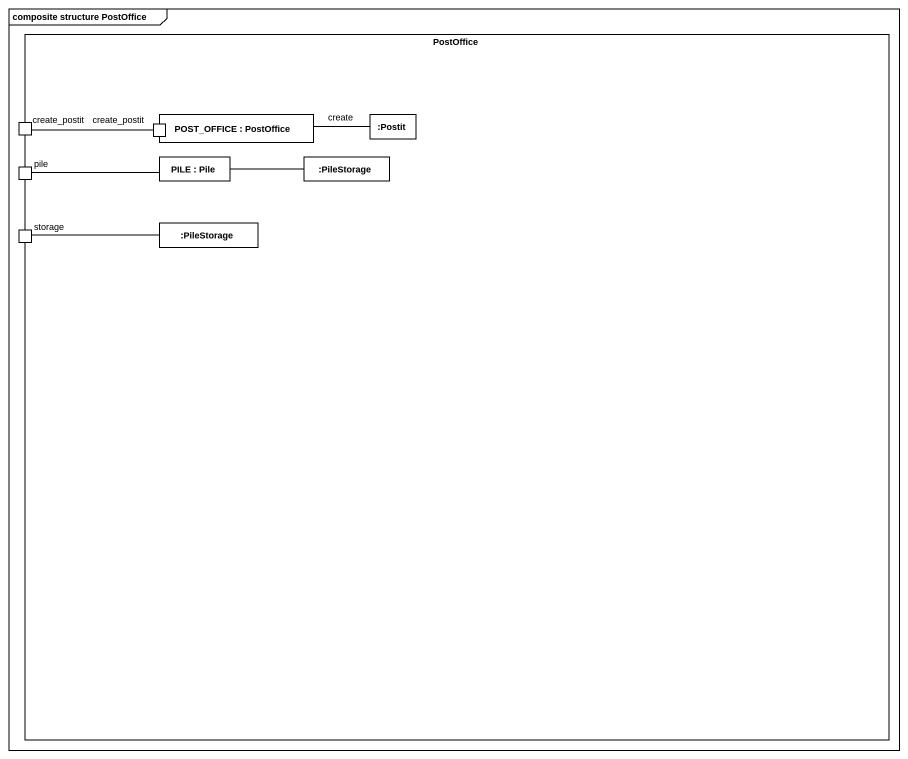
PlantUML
@startuml
mainframe composite structure PostOffice
rectangle PostOffice {
  port create_postit
  rectangle "POST_OFFICE : PostOffice" as POST_OFFICE {
    port "create_postit" as create_postit_2
  }
  rectangle ":Postit" as Postit
  rectangle "PILE : Pile" as PILE
  rectangle ":PileStorage" as PileStorage
  port pile
  port "storage" as storage_
  rectangle ":PileStorage" as PileStorage_2
}
create_postit -right- create_postit_2
POST_OFFICE -right- Postit : create
PILE -right- PileStorage
pile -right- PILE
storage_ -right- PileStorage_2
@enduml
